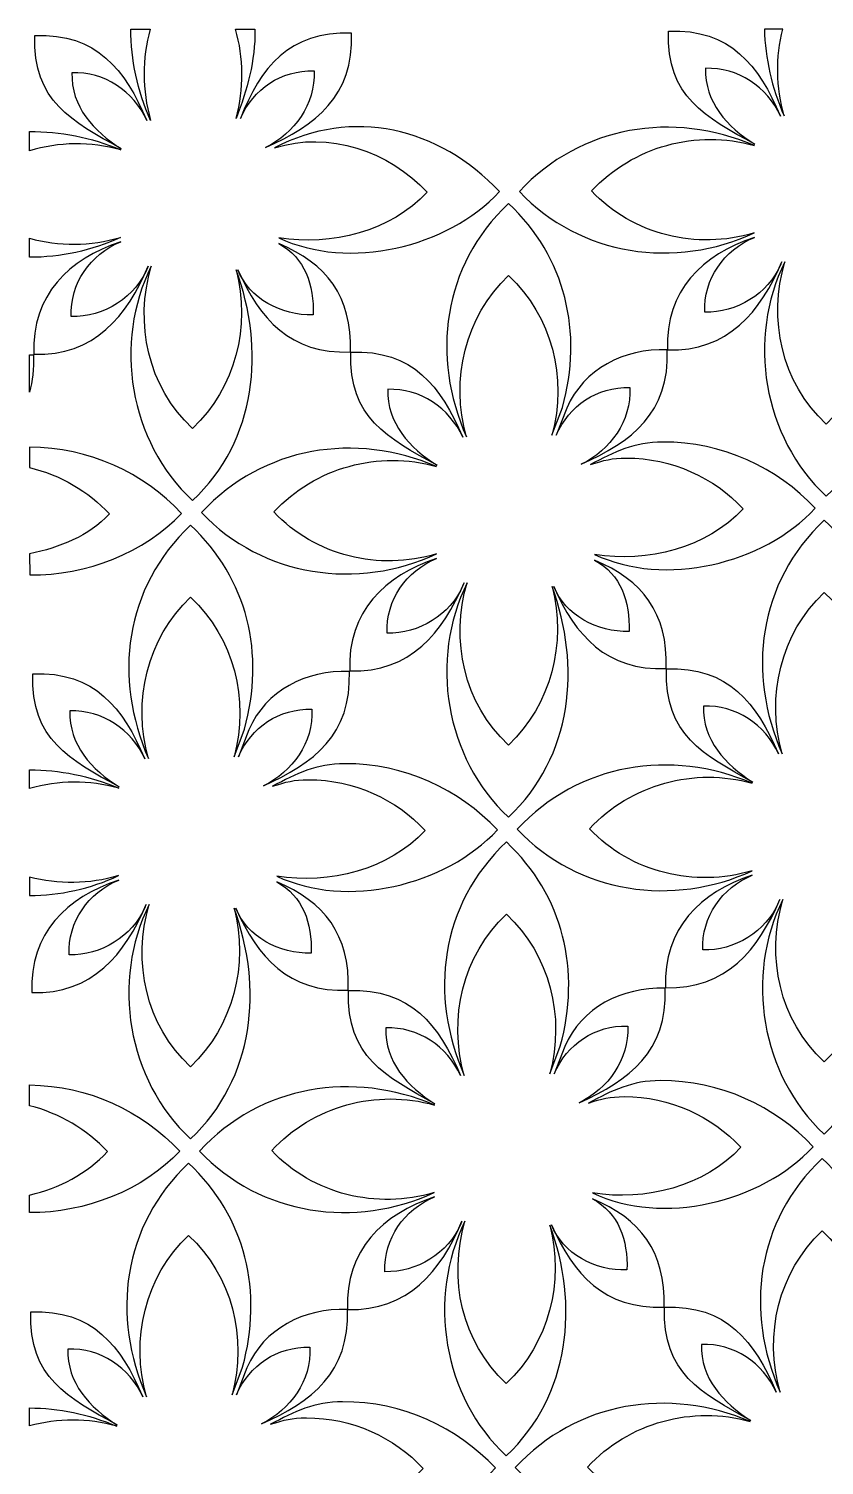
# Model space of a CAD drawing. Header units: centimetres. Extents: x -48 to 48, y -64 to 64.
# Drawn here: x -47.94 to -25.9, y 24.07 to 63.85 of the extents above; entities that cross this region are included whole.
import ezdxf

# ---------------------------------------------------------------- set-up
doc = ezdxf.new("R2010")
doc.units = ezdxf.units.CM
doc.header["$MEASUREMENT"] = 0
doc.layers.add('layer 1', color=7, linetype='Continuous')

msp = doc.modelspace()

# ---------------------------------------------------------------- linework, layer by layer
at = {"layer": 'layer 1', "color": 242}
for points, knots in [([(-45.37921, 60.53087), (-46.14177, 61.00949), (-46.77213, 61.70213), (-46.7429, 62.63511), (-46.7429, 62.63511), (-45.84861, 62.66904), (-45.03288, 62.1251), (-44.66998, 61.31185), (-44.66998, 61.31185), (-45.26858, 62.71638), (-46.0511, 63.73175), (-47.77123, 63.66648), (-47.77123, 63.66648), (-47.82857, 61.83675), (-46.74267, 61.28438), (-45.37921, 60.53087), (-45.37921, 60.53087), (-45.37916, 60.53085), (-45.37911, 60.53081), (-45.37905, 60.53078), (-45.37905, 60.53078), (-45.37905, 60.53078), (-45.37921, 60.53087), (-45.37921, 60.53087)], [0, 0, 0, 0, 0.14285714, 0.14285714, 0.14285714, 0.14285714, 0.28571429, 0.28571429, 0.28571429, 0.28571429, 0.42857143, 0.42857143, 0.42857143, 0.42857143, 0.57142857, 0.57142857, 0.57142857, 0.57142857, 0.71428571, 0.71428571, 0.71428571, 0.71428571, 1, 1, 1, 1]), ([(-44.57179, 63.83977), (-44.57179, 63.83977), (-45.11214, 63.83977), (-45.11214, 63.83977), (-45.11214, 63.83977), (-45.11301, 62.99605), (-44.92659, 62.13738), (-44.56498, 61.31546), (-44.56498, 61.31546), (-44.80333, 62.15105), (-44.80254, 63.02895), (-44.57179, 63.83977)], [0, 0, 0, 0, 0.25, 0.25, 0.25, 0.25, 0.5, 0.5, 0.5, 0.5, 1, 1, 1, 1]), ([(-41.67244, 63.83977), (-41.67244, 63.83977), (-42.21126, 63.83977), (-42.21126, 63.83977), (-42.21126, 63.83977), (-41.98188, 63.04826), (-41.97344, 62.19117), (-42.19547, 61.36662), (-42.19547, 61.36662), (-41.88494, 62.18753), (-41.66706, 62.94334), (-41.67244, 63.83977)], [0, 0, 0, 0, 0.25, 0.25, 0.25, 0.25, 0.5, 0.5, 0.5, 0.5, 1, 1, 1, 1]), ([(-42.07555, 61.36267), (-41.52355, 62.78712), (-40.72222, 63.78452), (-39.00203, 63.73019), (-39.00203, 63.73019), (-38.93603, 61.97814), (-39.98323, 61.19213), (-41.38425, 60.55964), (-41.38425, 60.55964), (-40.57294, 60.96254), (-40.00188, 61.75068), (-40.03703, 62.68383), (-40.03703, 62.68383), (-40.9507, 62.71269), (-41.71698, 62.18729), (-42.07555, 61.36267)], [0, 0, 0, 0, 0.2, 0.2, 0.2, 0.2, 0.4, 0.4, 0.4, 0.4, 0.6, 0.6, 0.6, 0.6, 1, 1, 1, 1]), ([(-27.82742, 60.65156), (-28.58998, 61.13018), (-29.22034, 61.82282), (-29.19111, 62.7558), (-29.19111, 62.7558), (-28.29682, 62.78973), (-27.48109, 62.24579), (-27.11819, 61.43254), (-27.11819, 61.43254), (-27.71679, 62.83707), (-28.49931, 63.85244), (-30.21944, 63.78717), (-30.21944, 63.78717), (-30.27678, 61.95744), (-29.19088, 61.40507), (-27.82742, 60.65156)], [0, 0, 0, 0, 0.2, 0.2, 0.2, 0.2, 0.4, 0.4, 0.4, 0.4, 0.6, 0.6, 0.6, 0.6, 1, 1, 1, 1]), ([(-27.05252, 63.83977), (-27.25025, 63.06297), (-27.23976, 62.23045), (-27.01319, 61.43615), (-27.01319, 61.43615), (-27.35757, 62.21891), (-27.54306, 63.035), (-27.5592, 63.83977), (-27.5592, 63.83977), (-27.5592, 63.83977), (-27.05252, 63.83977), (-27.05252, 63.83977)], [0, 0, 0, 0, 0.25, 0.25, 0.25, 0.25, 0.5, 0.5, 0.5, 0.5, 1, 1, 1, 1]), ([(-41.12839, 60.5503), (-38.99072, 61.68684), (-36.57095, 61.1209), (-34.90079, 59.34219), (-34.90079, 59.34219), (-36.33835, 57.7929), (-39.07664, 57.14195), (-41.01484, 58.06334), (-41.01484, 58.06334), (-39.55044, 57.82869), (-37.91247, 58.23799), (-36.90079, 59.3283), (-36.90079, 59.3283), (-37.95861, 60.45489), (-39.63849, 61.03957), (-41.12839, 60.5503)], [0, 0, 0, 0, 0.2, 0.2, 0.2, 0.2, 0.4, 0.4, 0.4, 0.4, 0.6, 0.6, 0.6, 0.6, 1, 1, 1, 1]), ([(-27.84436, 58.19591), (-30.0181, 57.18907), (-32.66191, 57.5481), (-34.349, 59.34484), (-34.349, 59.34484), (-32.63961, 61.1871), (-30.09257, 61.57551), (-27.83932, 60.61858), (-27.83932, 60.61858), (-29.43876, 61.07215), (-31.20169, 60.59522), (-32.349, 59.35873), (-32.349, 59.35873), (-31.20694, 58.14244), (-29.4382, 57.72093), (-27.84436, 58.19591)], [0, 0, 0, 0, 0.2, 0.2, 0.2, 0.2, 0.4, 0.4, 0.4, 0.4, 0.6, 0.6, 0.6, 0.6, 1, 1, 1, 1]), ([(-47.9189, 60.47177), (-47.10564, 60.71785), (-46.22609, 60.73467), (-45.39111, 60.49789), (-45.39111, 60.49789), (-46.21291, 60.84689), (-47.07382, 61.01694), (-47.91891, 61.00277), (-47.91891, 61.00277), (-47.91891, 61.00277), (-47.9189, 60.47177), (-47.9189, 60.47177)], [0, 0, 0, 0, 0.25, 0.25, 0.25, 0.25, 0.5, 0.5, 0.5, 0.5, 1, 1, 1, 1]), ([(-33.44483, 52.59794), (-33.01829, 54.18194), (-33.44224, 55.886), (-34.64932, 57.01449), (-34.64932, 57.01449), (-35.85757, 55.87141), (-36.26679, 54.13292), (-35.81434, 52.54678), (-35.81434, 52.54678), (-36.79518, 54.77611), (-36.487, 57.27569), (-34.64906, 59.01449), (-34.64906, 59.01449), (-33.0627, 57.53142), (-32.57966, 55.43403), (-33.15591, 53.36172), (-33.15591, 53.36172), (-33.15591, 53.36172), (-33.44483, 52.59794), (-33.44483, 52.59794)], [0, 0, 0, 0, 0.16666667, 0.16666667, 0.16666667, 0.16666667, 0.33333333, 0.33333333, 0.33333333, 0.33333333, 0.5, 0.5, 0.5, 0.5, 0.66666667, 0.66666667, 0.66666667, 0.66666667, 1, 1, 1, 1]), ([(-47.9189, 57.52217), (-47.06175, 57.51871), (-46.19703, 57.70427), (-45.39615, 58.07522), (-45.39615, 58.07522), (-46.22739, 57.82751), (-47.10622, 57.82362), (-47.9189, 58.04916), (-47.9189, 58.04916), (-47.9189, 58.04916), (-47.9189, 57.52217), (-47.9189, 57.52217)], [0, 0, 0, 0, 0.25, 0.25, 0.25, 0.25, 0.5, 0.5, 0.5, 0.5, 1, 1, 1, 1]), ([(-44.63098, 57.27854), (-45.20767, 55.899), (-46.12726, 54.78335), (-47.79955, 54.83615), (-47.79955, 54.83615), (-47.86167, 56.4844), (-46.82515, 57.48021), (-45.39101, 57.95312), (-45.39101, 57.95312), (-46.23323, 57.60212), (-46.79922, 56.80257), (-46.76455, 55.88251), (-46.76455, 55.88251), (-45.86533, 55.85413), (-44.95002, 56.42756), (-44.63098, 57.27854), (-44.63098, 57.27854), (-44.63098, 57.27854), (-44.63098, 57.27854), (-44.63098, 57.27854), (-44.63098, 57.27854), (-44.63098, 57.27854), (-44.63098, 57.27854), (-44.63098, 57.27854)], [0, 0, 0, 0, 0.14285714, 0.14285714, 0.14285714, 0.14285714, 0.28571429, 0.28571429, 0.28571429, 0.28571429, 0.42857143, 0.42857143, 0.42857143, 0.42857143, 0.57142857, 0.57142857, 0.57142857, 0.57142857, 0.71428571, 0.71428571, 0.71428571, 0.71428571, 1, 1, 1, 1]), ([(-41.01355, 57.90109), (-39.69484, 57.3545), (-38.98197, 56.44341), (-39.03035, 54.89986), (-39.03035, 54.89986), (-40.68443, 54.8371), (-41.5534, 55.81648), (-42.14554, 57.17695), (-42.14554, 57.17695), (-41.83607, 56.38409), (-40.93967, 55.89779), (-40.05868, 55.93123), (-40.05868, 55.93123), (-40.03286, 56.75508), (-40.28656, 57.51212), (-41.01355, 57.90109)], [0, 0, 0, 0, 0.2, 0.2, 0.2, 0.2, 0.4, 0.4, 0.4, 0.4, 0.6, 0.6, 0.6, 0.6, 1, 1, 1, 1]), ([(-27.07919, 57.39923), (-27.65588, 56.01969), (-28.57547, 54.90404), (-30.24776, 54.95684), (-30.24776, 54.95684), (-30.30988, 56.60509), (-29.27336, 57.6009), (-27.83922, 58.07381), (-27.83922, 58.07381), (-28.68144, 57.72281), (-29.24743, 56.92326), (-29.21276, 56.0032), (-29.21276, 56.0032), (-28.33774, 55.97558), (-27.45671, 56.51382), (-27.11032, 57.32488), (-27.11032, 57.32488), (-27.09895, 57.35148), (-27.08938, 57.37205), (-27.07919, 57.39923)], [0, 0, 0, 0, 0.16666667, 0.16666667, 0.16666667, 0.16666667, 0.33333333, 0.33333333, 0.33333333, 0.33333333, 0.5, 0.5, 0.5, 0.5, 0.66666667, 0.66666667, 0.66666667, 0.66666667, 1, 1, 1, 1]), ([(-24.64143, 57.29191), (-23.83453, 55.09771), (-24.06343, 52.59417), (-25.85009, 50.90386), (-25.85009, 50.90386), (-27.61224, 52.55129), (-28.04341, 55.27306), (-26.99634, 57.39867), (-26.99634, 57.39867), (-27.45505, 55.7957), (-27.09622, 54.06909), (-25.84983, 52.90386), (-25.84983, 52.90386), (-24.66336, 54.02634), (-24.23677, 55.73412), (-24.64143, 57.29191)], [0, 0, 0, 0, 0.2, 0.2, 0.2, 0.2, 0.4, 0.4, 0.4, 0.4, 0.6, 0.6, 0.6, 0.6, 1, 1, 1, 1]), ([(-42.19322, 57.17122), (-41.38632, 54.97702), (-41.61522, 52.47348), (-43.40188, 50.78317), (-43.40188, 50.78317), (-45.16403, 52.4306), (-45.5952, 55.15237), (-44.54813, 57.27798), (-44.54813, 57.27798), (-45.00684, 55.67501), (-44.64801, 53.9484), (-43.40162, 52.78317), (-43.40162, 52.78317), (-42.21515, 53.90565), (-41.78856, 55.61343), (-42.19322, 57.17122)], [0, 0, 0, 0, 0.2, 0.2, 0.2, 0.2, 0.4, 0.4, 0.4, 0.4, 0.6, 0.6, 0.6, 0.6, 1, 1, 1, 1]), ([(-36.62857, 51.76219), (-37.39113, 52.24081), (-38.02149, 52.93345), (-37.99226, 53.86643), (-37.99226, 53.86643), (-37.09797, 53.90036), (-36.28224, 53.35642), (-35.91934, 52.54317), (-35.91934, 52.54317), (-36.51794, 53.9477), (-37.30046, 54.96307), (-39.02059, 54.8978), (-39.02059, 54.8978), (-39.07793, 53.06807), (-37.99203, 52.5157), (-36.62857, 51.76219)], [0, 0, 0, 0, 0.2, 0.2, 0.2, 0.2, 0.4, 0.4, 0.4, 0.4, 0.6, 0.6, 0.6, 0.6, 1, 1, 1, 1]), ([(-33.32491, 52.59399), (-33.32491, 52.59399), (-33.03237, 53.34889), (-33.03237, 53.34889), (-33.03237, 53.34889), (-32.56374, 54.43111), (-31.45732, 54.9996), (-30.25139, 54.96151), (-30.25139, 54.96151), (-30.18539, 53.20946), (-31.23259, 52.42345), (-32.63361, 51.79096), (-32.63361, 51.79096), (-31.8223, 52.19386), (-31.25124, 52.982), (-31.28639, 53.91515), (-31.28639, 53.91515), (-32.20006, 53.94401), (-32.96634, 53.41861), (-33.32491, 52.59399)], [0, 0, 0, 0, 0.16666667, 0.16666667, 0.16666667, 0.16666667, 0.33333333, 0.33333333, 0.33333333, 0.33333333, 0.5, 0.5, 0.5, 0.5, 0.66666667, 0.66666667, 0.66666667, 0.66666667, 1, 1, 1, 1]), ([(-47.91889, 53.78828), (-47.83257, 54.09034), (-47.7926, 54.43096), (-47.80721, 54.81894), (-47.80721, 54.81894), (-47.84453, 54.82011), (-47.88177, 54.82072), (-47.9189, 54.82073), (-47.9189, 54.82073), (-47.9189, 54.82073), (-47.91889, 53.78828), (-47.91889, 53.78828)], [0, 0, 0, 0, 0.25, 0.25, 0.25, 0.25, 0.5, 0.5, 0.5, 0.5, 1, 1, 1, 1]), ([(-36.64551, 49.30654), (-38.81925, 48.2997), (-41.46306, 48.65873), (-43.15015, 50.45547), (-43.15015, 50.45547), (-41.44076, 52.29773), (-38.89372, 52.68614), (-36.64047, 51.72921), (-36.64047, 51.72921), (-38.23991, 52.18278), (-40.00284, 51.70585), (-41.15015, 50.46936), (-41.15015, 50.46936), (-40.00809, 49.25307), (-38.23935, 48.83156), (-36.64551, 49.30654)], [0, 0, 0, 0, 0.2, 0.2, 0.2, 0.2, 0.4, 0.4, 0.4, 0.4, 0.6, 0.6, 0.6, 0.6, 1, 1, 1, 1]), ([(-47.90824, 48.72906), (-47.90824, 48.72906), (-47.91889, 49.30772), (-47.91889, 49.30772), (-47.91889, 49.30772), (-47.07561, 49.49151), (-46.28736, 49.79047), (-45.70597, 50.41705), (-45.70597, 50.41705), (-46.29257, 51.04179), (-47.05735, 51.49679), (-47.91889, 51.70052), (-47.91889, 51.70052), (-47.91889, 51.70052), (-47.91889, 52.26481), (-47.91889, 52.26481), (-47.91889, 52.26481), (-46.25832, 52.25903), (-44.76156, 51.55513), (-43.70597, 50.43094), (-43.70597, 50.43094), (-44.7105, 49.34833), (-46.35021, 48.70439), (-47.90824, 48.72906)], [0, 0, 0, 0, 0.14285714, 0.14285714, 0.14285714, 0.14285714, 0.28571429, 0.28571429, 0.28571429, 0.28571429, 0.42857143, 0.42857143, 0.42857143, 0.42857143, 0.57142857, 0.57142857, 0.57142857, 0.57142857, 0.71428571, 0.71428571, 0.71428571, 0.71428571, 1, 1, 1, 1]), ([(-32.37775, 51.78162), (-31.71919, 52.13176), (-31.15972, 52.40741), (-30.38369, 52.40741), (-30.38369, 52.40741), (-28.7149, 52.40741), (-27.21011, 51.70236), (-26.15015, 50.57351), (-26.15015, 50.57351), (-27.58771, 49.02422), (-30.326, 48.37327), (-32.2642, 49.29466), (-32.2642, 49.29466), (-30.7998, 49.06001), (-29.16183, 49.46931), (-28.15015, 50.55962), (-28.15015, 50.55962), (-28.96071, 51.42287), (-30.11143, 51.96202), (-31.38756, 51.96202), (-31.38756, 51.96202), (-31.78143, 51.96202), (-32.00883, 51.90277), (-32.37775, 51.78162)], [0, 0, 0, 0, 0.14285714, 0.14285714, 0.14285714, 0.14285714, 0.28571429, 0.28571429, 0.28571429, 0.28571429, 0.42857143, 0.42857143, 0.42857143, 0.42857143, 0.57142857, 0.57142857, 0.57142857, 0.57142857, 0.71428571, 0.71428571, 0.71428571, 0.71428571, 1, 1, 1, 1]), ([(-24.69977, 43.8254), (-24.27323, 45.4094), (-24.69718, 47.11346), (-25.90426, 48.24195), (-25.90426, 48.24195), (-27.11251, 47.09887), (-27.52173, 45.36038), (-27.06928, 43.77424), (-27.06928, 43.77424), (-28.05012, 46.00357), (-27.74194, 48.50315), (-25.904, 50.24195), (-25.904, 50.24195), (-24.31764, 48.75888), (-23.8346, 46.66149), (-24.41085, 44.58918), (-24.41085, 44.58918), (-24.41085, 44.58918), (-24.69977, 43.8254), (-24.69977, 43.8254)], [0, 0, 0, 0, 0.16666667, 0.16666667, 0.16666667, 0.16666667, 0.33333333, 0.33333333, 0.33333333, 0.33333333, 0.5, 0.5, 0.5, 0.5, 0.66666667, 0.66666667, 0.66666667, 0.66666667, 1, 1, 1, 1]), ([(-42.25233, 43.68993), (-41.82579, 45.27393), (-42.24974, 46.97799), (-43.45682, 48.10648), (-43.45682, 48.10648), (-44.66507, 46.9634), (-45.07429, 45.22491), (-44.62184, 43.63877), (-44.62184, 43.63877), (-45.60268, 45.8681), (-45.2945, 48.36768), (-43.45656, 50.10648), (-43.45656, 50.10648), (-41.8702, 48.62341), (-41.38716, 46.52602), (-41.96341, 44.45371), (-41.96341, 44.45371), (-41.96341, 44.45371), (-42.25233, 43.68993), (-42.25233, 43.68993)], [0, 0, 0, 0, 0.16666667, 0.16666667, 0.16666667, 0.16666667, 0.33333333, 0.33333333, 0.33333333, 0.33333333, 0.5, 0.5, 0.5, 0.5, 0.66666667, 0.66666667, 0.66666667, 0.66666667, 1, 1, 1, 1]), ([(-35.88034, 48.50986), (-36.45703, 47.13032), (-37.37662, 46.01467), (-39.04891, 46.06747), (-39.04891, 46.06747), (-39.11103, 47.71572), (-38.07451, 48.71153), (-36.64037, 49.18444), (-36.64037, 49.18444), (-37.48259, 48.83344), (-38.04858, 48.03389), (-38.01391, 47.11383), (-38.01391, 47.11383), (-37.13889, 47.08621), (-36.25786, 47.62445), (-35.91147, 48.43551), (-35.91147, 48.43551), (-35.9001, 48.46211), (-35.89053, 48.48268), (-35.88034, 48.50986)], [0, 0, 0, 0, 0.16666667, 0.16666667, 0.16666667, 0.16666667, 0.33333333, 0.33333333, 0.33333333, 0.33333333, 0.5, 0.5, 0.5, 0.5, 0.66666667, 0.66666667, 0.66666667, 0.66666667, 1, 1, 1, 1]), ([(-32.26291, 49.13241), (-30.9442, 48.58582), (-30.23133, 47.67473), (-30.27971, 46.13118), (-30.27971, 46.13118), (-31.93379, 46.06842), (-32.80276, 47.0478), (-33.3949, 48.40827), (-33.3949, 48.40827), (-33.08543, 47.61541), (-32.18903, 47.12911), (-31.30804, 47.16255), (-31.30804, 47.16255), (-31.28222, 47.9864), (-31.53592, 48.74344), (-32.26291, 49.13241)], [0, 0, 0, 0, 0.2, 0.2, 0.2, 0.2, 0.4, 0.4, 0.4, 0.4, 0.6, 0.6, 0.6, 0.6, 1, 1, 1, 1]), ([(-33.44258, 48.40254), (-32.63568, 46.20834), (-32.86458, 43.7048), (-34.65124, 42.01449), (-34.65124, 42.01449), (-36.41339, 43.66192), (-36.84456, 46.38369), (-35.79749, 48.5093), (-35.79749, 48.5093), (-36.2562, 46.90633), (-35.89737, 45.17972), (-34.65098, 44.01449), (-34.65098, 44.01449), (-33.46451, 45.13697), (-33.03792, 46.84475), (-33.44258, 48.40254)], [0, 0, 0, 0, 0.2, 0.2, 0.2, 0.2, 0.4, 0.4, 0.4, 0.4, 0.6, 0.6, 0.6, 0.6, 1, 1, 1, 1]), ([(-27.88351, 42.98965), (-28.64607, 43.46827), (-29.27643, 44.16091), (-29.2472, 45.09389), (-29.2472, 45.09389), (-28.35291, 45.12782), (-27.53718, 44.58388), (-27.17428, 43.77063), (-27.17428, 43.77063), (-27.77288, 45.17516), (-28.5554, 46.19053), (-30.27553, 46.12526), (-30.27553, 46.12526), (-30.33287, 44.29553), (-29.24697, 43.74316), (-27.88351, 42.98965)], [0, 0, 0, 0, 0.2, 0.2, 0.2, 0.2, 0.4, 0.4, 0.4, 0.4, 0.6, 0.6, 0.6, 0.6, 1, 1, 1, 1]), ([(-45.43607, 42.85418), (-46.19863, 43.3328), (-46.82899, 44.02544), (-46.79976, 44.95842), (-46.79976, 44.95842), (-45.90547, 44.99235), (-45.08974, 44.44841), (-44.72684, 43.63516), (-44.72684, 43.63516), (-45.32544, 45.03969), (-46.10796, 46.05506), (-47.82809, 45.98979), (-47.82809, 45.98979), (-47.88543, 44.16006), (-46.79953, 43.60769), (-45.43607, 42.85418)], [0, 0, 0, 0, 0.2, 0.2, 0.2, 0.2, 0.4, 0.4, 0.4, 0.4, 0.6, 0.6, 0.6, 0.6, 1, 1, 1, 1]), ([(-42.13241, 43.68598), (-42.13241, 43.68598), (-41.83987, 44.44088), (-41.83987, 44.44088), (-41.83987, 44.44088), (-41.37124, 45.5231), (-40.26482, 46.09159), (-39.05889, 46.0535), (-39.05889, 46.0535), (-38.99289, 44.30145), (-40.04009, 43.51544), (-41.44111, 42.88295), (-41.44111, 42.88295), (-40.6298, 43.28585), (-40.05874, 44.07399), (-40.09389, 45.00714), (-40.09389, 45.00714), (-41.00756, 45.036), (-41.77384, 44.5106), (-42.13241, 43.68598)], [0, 0, 0, 0, 0.16666667, 0.16666667, 0.16666667, 0.16666667, 0.33333333, 0.33333333, 0.33333333, 0.33333333, 0.5, 0.5, 0.5, 0.5, 0.66666667, 0.66666667, 0.66666667, 0.66666667, 1, 1, 1, 1]), ([(-27.90045, 40.534), (-30.07419, 39.52716), (-32.718, 39.88619), (-34.40509, 41.68293), (-34.40509, 41.68293), (-32.6957, 43.52519), (-30.14866, 43.9136), (-27.89541, 42.95667), (-27.89541, 42.95667), (-29.49485, 43.41024), (-31.25778, 42.93331), (-32.40509, 41.69682), (-32.40509, 41.69682), (-31.26303, 40.48053), (-29.49429, 40.05902), (-27.90045, 40.534)], [0, 0, 0, 0, 0.2, 0.2, 0.2, 0.2, 0.4, 0.4, 0.4, 0.4, 0.6, 0.6, 0.6, 0.6, 1, 1, 1, 1]), ([(-41.18525, 42.87361), (-40.52669, 43.22375), (-39.96722, 43.4994), (-39.19119, 43.4994), (-39.19119, 43.4994), (-37.5224, 43.4994), (-36.01761, 42.79435), (-34.95765, 41.6655), (-34.95765, 41.6655), (-36.39521, 40.11621), (-39.1335, 39.46526), (-41.0717, 40.38665), (-41.0717, 40.38665), (-39.6073, 40.152), (-37.96933, 40.5613), (-36.95765, 41.65161), (-36.95765, 41.65161), (-37.76821, 42.51486), (-38.91893, 43.05401), (-40.19506, 43.05401), (-40.19506, 43.05401), (-40.58893, 43.05401), (-40.81633, 42.99476), (-41.18525, 42.87361)], [0, 0, 0, 0, 0.14285714, 0.14285714, 0.14285714, 0.14285714, 0.28571429, 0.28571429, 0.28571429, 0.28571429, 0.42857143, 0.42857143, 0.42857143, 0.42857143, 0.57142857, 0.57142857, 0.57142857, 0.57142857, 0.71428571, 0.71428571, 0.71428571, 0.71428571, 1, 1, 1, 1]), ([(-47.9189, 42.8119), (-47.12161, 43.04181), (-46.26352, 43.05247), (-45.44797, 42.8212), (-45.44797, 42.8212), (-46.25135, 43.16238), (-47.0921, 43.33255), (-47.9189, 43.32678), (-47.9189, 43.32678), (-47.9189, 43.32678), (-47.9189, 42.8119), (-47.9189, 42.8119)], [0, 0, 0, 0, 0.25, 0.25, 0.25, 0.25, 0.5, 0.5, 0.5, 0.5, 1, 1, 1, 1]), ([(-33.50495, 34.91415), (-33.07841, 36.49815), (-33.50236, 38.20221), (-34.70944, 39.3307), (-34.70944, 39.3307), (-35.91769, 38.18762), (-36.32691, 36.44913), (-35.87446, 34.86299), (-35.87446, 34.86299), (-36.8553, 37.09232), (-36.54712, 39.5919), (-34.70918, 41.3307), (-34.70918, 41.3307), (-33.12282, 39.84763), (-32.63978, 37.75024), (-33.21603, 35.67793), (-33.21603, 35.67793), (-33.21603, 35.67793), (-33.50495, 34.91415), (-33.50495, 34.91415)], [0, 0, 0, 0, 0.16666667, 0.16666667, 0.16666667, 0.16666667, 0.33333333, 0.33333333, 0.33333333, 0.33333333, 0.5, 0.5, 0.5, 0.5, 0.66666667, 0.66666667, 0.66666667, 0.66666667, 1, 1, 1, 1]), ([(-47.91891, 39.84555), (-47.91891, 39.84555), (-47.9189, 40.35711), (-47.9189, 40.35711), (-47.9189, 40.35711), (-47.12218, 40.14726), (-46.2649, 40.15659), (-45.45301, 40.39853), (-45.45301, 40.39853), (-46.23619, 40.03578), (-47.0804, 39.85033), (-47.91891, 39.84555)], [0, 0, 0, 0, 0.25, 0.25, 0.25, 0.25, 0.5, 0.5, 0.5, 0.5, 1, 1, 1, 1]), ([(-44.68784, 39.60185), (-45.26453, 38.22231), (-46.18412, 37.10666), (-47.85641, 37.15946), (-47.85641, 37.15946), (-47.91853, 38.80771), (-46.88201, 39.80352), (-45.44787, 40.27643), (-45.44787, 40.27643), (-46.29009, 39.92543), (-46.85608, 39.12588), (-46.82141, 38.20582), (-46.82141, 38.20582), (-45.94639, 38.1782), (-45.06536, 38.71644), (-44.71897, 39.5275), (-44.71897, 39.5275), (-44.7076, 39.5541), (-44.69803, 39.57467), (-44.68784, 39.60185)], [0, 0, 0, 0, 0.16666667, 0.16666667, 0.16666667, 0.16666667, 0.33333333, 0.33333333, 0.33333333, 0.33333333, 0.5, 0.5, 0.5, 0.5, 0.66666667, 0.66666667, 0.66666667, 0.66666667, 1, 1, 1, 1]), ([(-41.07041, 40.2244), (-39.7517, 39.67781), (-39.03883, 38.76672), (-39.08721, 37.22317), (-39.08721, 37.22317), (-40.74129, 37.16041), (-41.61026, 38.13979), (-42.2024, 39.50026), (-42.2024, 39.50026), (-41.89293, 38.7074), (-40.99653, 38.2211), (-40.11554, 38.25454), (-40.11554, 38.25454), (-40.08972, 39.07839), (-40.34342, 39.83543), (-41.07041, 40.2244)], [0, 0, 0, 0, 0.2, 0.2, 0.2, 0.2, 0.4, 0.4, 0.4, 0.4, 0.6, 0.6, 0.6, 0.6, 1, 1, 1, 1]), ([(-27.13528, 39.73732), (-27.71197, 38.35778), (-28.63156, 37.24213), (-30.30385, 37.29493), (-30.30385, 37.29493), (-30.36597, 38.94318), (-29.32945, 39.93899), (-27.89531, 40.4119), (-27.89531, 40.4119), (-28.73753, 40.0609), (-29.30352, 39.26135), (-29.26885, 38.34129), (-29.26885, 38.34129), (-28.39383, 38.31367), (-27.5128, 38.85191), (-27.16641, 39.66297), (-27.16641, 39.66297), (-27.15504, 39.68957), (-27.14547, 39.71014), (-27.13528, 39.73732)], [0, 0, 0, 0, 0.16666667, 0.16666667, 0.16666667, 0.16666667, 0.33333333, 0.33333333, 0.33333333, 0.33333333, 0.5, 0.5, 0.5, 0.5, 0.66666667, 0.66666667, 0.66666667, 0.66666667, 1, 1, 1, 1]), ([(-42.25008, 39.49453), (-41.44318, 37.30033), (-41.67208, 34.79679), (-43.45874, 33.10648), (-43.45874, 33.10648), (-45.22089, 34.75391), (-45.65206, 37.47568), (-44.60499, 39.60129), (-44.60499, 39.60129), (-45.0637, 37.99832), (-44.70487, 36.27171), (-43.45848, 35.10648), (-43.45848, 35.10648), (-42.27201, 36.22896), (-41.84542, 37.93674), (-42.25008, 39.49453)], [0, 0, 0, 0, 0.2, 0.2, 0.2, 0.2, 0.4, 0.4, 0.4, 0.4, 0.6, 0.6, 0.6, 0.6, 1, 1, 1, 1]), ([(-24.69752, 39.63), (-23.89062, 37.4358), (-24.11952, 34.93226), (-25.90618, 33.24195), (-25.90618, 33.24195), (-27.66833, 34.88938), (-28.0995, 37.61115), (-27.05243, 39.73676), (-27.05243, 39.73676), (-27.51114, 38.13379), (-27.15231, 36.40718), (-25.90592, 35.24195), (-25.90592, 35.24195), (-24.71945, 36.36443), (-24.29286, 38.07221), (-24.69752, 39.63)], [0, 0, 0, 0, 0.2, 0.2, 0.2, 0.2, 0.4, 0.4, 0.4, 0.4, 0.6, 0.6, 0.6, 0.6, 1, 1, 1, 1]), ([(-36.68869, 34.0784), (-37.45125, 34.55702), (-38.08161, 35.24966), (-38.05238, 36.18264), (-38.05238, 36.18264), (-37.15809, 36.21657), (-36.34236, 35.67263), (-35.97946, 34.85938), (-35.97946, 34.85938), (-36.57806, 36.26391), (-37.36058, 37.27928), (-39.08071, 37.21401), (-39.08071, 37.21401), (-39.13805, 35.38428), (-38.05215, 34.83191), (-36.68869, 34.0784)], [0, 0, 0, 0, 0.2, 0.2, 0.2, 0.2, 0.4, 0.4, 0.4, 0.4, 0.6, 0.6, 0.6, 0.6, 1, 1, 1, 1]), ([(-33.38503, 34.9102), (-33.38503, 34.9102), (-33.09249, 35.6651), (-33.09249, 35.6651), (-33.09249, 35.6651), (-32.62386, 36.74732), (-31.51744, 37.31581), (-30.31151, 37.27772), (-30.31151, 37.27772), (-30.24551, 35.52567), (-31.29271, 34.73966), (-32.69373, 34.10717), (-32.69373, 34.10717), (-31.88242, 34.51007), (-31.31136, 35.29821), (-31.34651, 36.23136), (-31.34651, 36.23136), (-32.26018, 36.26022), (-33.02646, 35.73482), (-33.38503, 34.9102)], [0, 0, 0, 0, 0.16666667, 0.16666667, 0.16666667, 0.16666667, 0.33333333, 0.33333333, 0.33333333, 0.33333333, 0.5, 0.5, 0.5, 0.5, 0.66666667, 0.66666667, 0.66666667, 0.66666667, 1, 1, 1, 1]), ([(-36.70563, 31.62275), (-38.87937, 30.61591), (-41.52318, 30.97494), (-43.21027, 32.77168), (-43.21027, 32.77168), (-41.50088, 34.61394), (-38.95384, 35.00235), (-36.70059, 34.04542), (-36.70059, 34.04542), (-38.30003, 34.49899), (-40.06296, 34.02206), (-41.21027, 32.78557), (-41.21027, 32.78557), (-40.06821, 31.56928), (-38.29947, 31.14777), (-36.70563, 31.62275)], [0, 0, 0, 0, 0.2, 0.2, 0.2, 0.2, 0.4, 0.4, 0.4, 0.4, 0.6, 0.6, 0.6, 0.6, 1, 1, 1, 1]), ([(-32.43787, 34.09783), (-31.77931, 34.44797), (-31.21984, 34.72362), (-30.44381, 34.72362), (-30.44381, 34.72362), (-28.77502, 34.72362), (-27.27023, 34.01857), (-26.21027, 32.88972), (-26.21027, 32.88972), (-27.64783, 31.34043), (-30.38612, 30.68948), (-32.32432, 31.61087), (-32.32432, 31.61087), (-30.85992, 31.37622), (-29.22195, 31.78552), (-28.21027, 32.87583), (-28.21027, 32.87583), (-29.02083, 33.73908), (-30.17155, 34.27823), (-31.44768, 34.27823), (-31.44768, 34.27823), (-31.84155, 34.27823), (-32.06895, 34.21898), (-32.43787, 34.09783)], [0, 0, 0, 0, 0.14285714, 0.14285714, 0.14285714, 0.14285714, 0.28571429, 0.28571429, 0.28571429, 0.28571429, 0.42857143, 0.42857143, 0.42857143, 0.42857143, 0.57142857, 0.57142857, 0.57142857, 0.57142857, 0.71428571, 0.71428571, 0.71428571, 0.71428571, 1, 1, 1, 1]), ([(-47.9189, 31.0663), (-46.37313, 31.05342), (-44.75328, 31.69553), (-43.75753, 32.76868), (-43.75753, 32.76868), (-44.80218, 33.88123), (-46.27892, 34.58213), (-47.91889, 34.60214), (-47.91889, 34.60214), (-47.91889, 34.60214), (-47.91889, 34.02575), (-47.91889, 34.02575), (-47.91889, 34.02575), (-47.07839, 33.81627), (-46.3324, 33.36703), (-45.75753, 32.75479), (-45.75753, 32.75479), (-46.32706, 32.141), (-47.09509, 31.74303), (-47.91889, 31.55427), (-47.91889, 31.55427), (-47.91889, 31.55427), (-47.9189, 31.0663), (-47.9189, 31.0663)], [0, 0, 0, 0, 0.14285714, 0.14285714, 0.14285714, 0.14285714, 0.28571429, 0.28571429, 0.28571429, 0.28571429, 0.42857143, 0.42857143, 0.42857143, 0.42857143, 0.57142857, 0.57142857, 0.57142857, 0.57142857, 0.71428571, 0.71428571, 0.71428571, 0.71428571, 1, 1, 1, 1]), ([(-42.30715, 26.02057), (-41.88061, 27.60457), (-42.30456, 29.30863), (-43.51164, 30.43712), (-43.51164, 30.43712), (-44.71989, 29.29404), (-45.12911, 27.55555), (-44.67666, 25.96941), (-44.67666, 25.96941), (-45.6575, 28.19874), (-45.34932, 30.69832), (-43.51138, 32.43712), (-43.51138, 32.43712), (-41.92502, 30.95405), (-41.44198, 28.85666), (-42.01823, 26.78435), (-42.01823, 26.78435), (-42.01823, 26.78435), (-42.30715, 26.02057), (-42.30715, 26.02057)], [0, 0, 0, 0, 0.16666667, 0.16666667, 0.16666667, 0.16666667, 0.33333333, 0.33333333, 0.33333333, 0.33333333, 0.5, 0.5, 0.5, 0.5, 0.66666667, 0.66666667, 0.66666667, 0.66666667, 1, 1, 1, 1]), ([(-24.75663, 26.14871), (-24.33009, 27.73271), (-24.75404, 29.43677), (-25.96112, 30.56526), (-25.96112, 30.56526), (-27.16937, 29.42218), (-27.57859, 27.68369), (-27.12614, 26.09755), (-27.12614, 26.09755), (-28.10698, 28.32688), (-27.7988, 30.82646), (-25.96086, 32.56526), (-25.96086, 32.56526), (-24.3745, 31.08219), (-23.89146, 28.9848), (-24.46771, 26.91249), (-24.46771, 26.91249), (-24.46771, 26.91249), (-24.75663, 26.14871), (-24.75663, 26.14871)], [0, 0, 0, 0, 0.16666667, 0.16666667, 0.16666667, 0.16666667, 0.33333333, 0.33333333, 0.33333333, 0.33333333, 0.5, 0.5, 0.5, 0.5, 0.66666667, 0.66666667, 0.66666667, 0.66666667, 1, 1, 1, 1]), ([(-35.94046, 30.82607), (-36.51715, 29.44653), (-37.43674, 28.33088), (-39.10903, 28.38368), (-39.10903, 28.38368), (-39.17115, 30.03193), (-38.13463, 31.02774), (-36.70049, 31.50065), (-36.70049, 31.50065), (-37.54271, 31.14965), (-38.1087, 30.3501), (-38.07403, 29.43004), (-38.07403, 29.43004), (-37.19901, 29.40242), (-36.31798, 29.94066), (-35.97159, 30.75172), (-35.97159, 30.75172), (-35.96022, 30.77832), (-35.95065, 30.79889), (-35.94046, 30.82607)], [0, 0, 0, 0, 0.16666667, 0.16666667, 0.16666667, 0.16666667, 0.33333333, 0.33333333, 0.33333333, 0.33333333, 0.5, 0.5, 0.5, 0.5, 0.66666667, 0.66666667, 0.66666667, 0.66666667, 1, 1, 1, 1]), ([(-32.32303, 31.44862), (-31.00432, 30.90203), (-30.29145, 29.99094), (-30.33983, 28.44739), (-30.33983, 28.44739), (-31.99391, 28.38463), (-32.86288, 29.36401), (-33.45502, 30.72448), (-33.45502, 30.72448), (-33.14555, 29.93162), (-32.24915, 29.44532), (-31.36816, 29.47876), (-31.36816, 29.47876), (-31.34234, 30.30261), (-31.59604, 31.05965), (-32.32303, 31.44862)], [0, 0, 0, 0, 0.2, 0.2, 0.2, 0.2, 0.4, 0.4, 0.4, 0.4, 0.6, 0.6, 0.6, 0.6, 1, 1, 1, 1]), ([(-33.5027, 30.71875), (-32.6958, 28.52455), (-32.9247, 26.02101), (-34.71136, 24.3307), (-34.71136, 24.3307), (-36.47351, 25.97813), (-36.90468, 28.6999), (-35.85761, 30.82551), (-35.85761, 30.82551), (-36.31632, 29.22254), (-35.95749, 27.49593), (-34.7111, 26.3307), (-34.7111, 26.3307), (-33.52463, 27.45318), (-33.09804, 29.16096), (-33.5027, 30.71875)], [0, 0, 0, 0, 0.2, 0.2, 0.2, 0.2, 0.4, 0.4, 0.4, 0.4, 0.6, 0.6, 0.6, 0.6, 1, 1, 1, 1]), ([(-45.49089, 25.18482), (-46.25345, 25.66344), (-46.88381, 26.35608), (-46.85458, 27.28906), (-46.85458, 27.28906), (-45.96029, 27.32299), (-45.14456, 26.77905), (-44.78166, 25.9658), (-44.78166, 25.9658), (-45.38026, 27.37033), (-46.16278, 28.3857), (-47.88291, 28.32043), (-47.88291, 28.32043), (-47.94025, 26.4907), (-46.85435, 25.93833), (-45.49089, 25.18482), (-45.49089, 25.18482), (-45.49084, 25.1848), (-45.49078, 25.18477), (-45.49073, 25.18474), (-45.49073, 25.18474), (-45.49073, 25.18474), (-45.49089, 25.18482), (-45.49089, 25.18482)], [0, 0, 0, 0, 0.14285714, 0.14285714, 0.14285714, 0.14285714, 0.28571429, 0.28571429, 0.28571429, 0.28571429, 0.42857143, 0.42857143, 0.42857143, 0.42857143, 0.57142857, 0.57142857, 0.57142857, 0.57142857, 0.71428571, 0.71428571, 0.71428571, 0.71428571, 1, 1, 1, 1]), ([(-42.18723, 26.01662), (-42.18723, 26.01662), (-41.89469, 26.77152), (-41.89469, 26.77152), (-41.89469, 26.77152), (-41.42606, 27.85374), (-40.31964, 28.42223), (-39.11371, 28.38414), (-39.11371, 28.38414), (-39.04771, 26.63209), (-40.09491, 25.84608), (-41.49593, 25.21359), (-41.49593, 25.21359), (-40.68462, 25.61649), (-40.11356, 26.40463), (-40.14871, 27.33778), (-40.14871, 27.33778), (-41.06238, 27.36664), (-41.82866, 26.84124), (-42.18723, 26.01662)], [0, 0, 0, 0, 0.16666667, 0.16666667, 0.16666667, 0.16666667, 0.33333333, 0.33333333, 0.33333333, 0.33333333, 0.5, 0.5, 0.5, 0.5, 0.66666667, 0.66666667, 0.66666667, 0.66666667, 1, 1, 1, 1]), ([(-27.94037, 25.31296), (-28.70293, 25.79158), (-29.33329, 26.48422), (-29.30406, 27.4172), (-29.30406, 27.4172), (-28.40977, 27.45113), (-27.59404, 26.90719), (-27.23114, 26.09394), (-27.23114, 26.09394), (-27.82974, 27.49847), (-28.61226, 28.51384), (-30.33239, 28.44857), (-30.33239, 28.44857), (-30.38973, 26.61884), (-29.30383, 26.06647), (-27.94037, 25.31296)], [0, 0, 0, 0, 0.2, 0.2, 0.2, 0.2, 0.4, 0.4, 0.4, 0.4, 0.6, 0.6, 0.6, 0.6, 1, 1, 1, 1]), ([(-27.95731, 22.85731), (-30.13105, 21.85047), (-32.77486, 22.2095), (-34.46195, 24.00624), (-34.46195, 24.00624), (-32.75256, 25.8485), (-30.20552, 26.23691), (-27.95227, 25.27998), (-27.95227, 25.27998), (-29.55171, 25.73355), (-31.31464, 25.25662), (-32.46195, 24.02013), (-32.46195, 24.02013), (-31.31989, 22.80384), (-29.55115, 22.38233), (-27.95731, 22.85731)], [0, 0, 0, 0, 0.2, 0.2, 0.2, 0.2, 0.4, 0.4, 0.4, 0.4, 0.6, 0.6, 0.6, 0.6, 1, 1, 1, 1]), ([(-47.9189, 25.15799), (-47.13719, 25.37283), (-46.29969, 25.37782), (-45.50279, 25.15184), (-45.50279, 25.15184), (-46.28842, 25.48548), (-47.10978, 25.65559), (-47.9189, 25.65754), (-47.9189, 25.65754), (-47.9189, 25.65754), (-47.9189, 25.15799), (-47.9189, 25.15799)], [0, 0, 0, 0, 0.25, 0.25, 0.25, 0.25, 0.5, 0.5, 0.5, 0.5, 1, 1, 1, 1]), ([(-41.24007, 25.20425), (-40.58151, 25.55439), (-40.02204, 25.83004), (-39.24601, 25.83004), (-39.24601, 25.83004), (-37.57722, 25.83004), (-36.07243, 25.12499), (-35.01247, 23.99614), (-35.01247, 23.99614), (-36.45003, 22.44685), (-39.18832, 21.7959), (-41.12652, 22.71729), (-41.12652, 22.71729), (-39.66212, 22.48264), (-38.02415, 22.89194), (-37.01247, 23.98225), (-37.01247, 23.98225), (-37.82303, 24.8455), (-38.97375, 25.38465), (-40.24988, 25.38465), (-40.24988, 25.38465), (-40.64375, 25.38465), (-40.87115, 25.3254), (-41.24007, 25.20425)], [0, 0, 0, 0, 0.14285714, 0.14285714, 0.14285714, 0.14285714, 0.28571429, 0.28571429, 0.28571429, 0.28571429, 0.42857143, 0.42857143, 0.42857143, 0.42857143, 0.57142857, 0.57142857, 0.57142857, 0.57142857, 0.71428571, 0.71428571, 0.71428571, 0.71428571, 1, 1, 1, 1])]:
    msp.add_open_spline(points, degree=3, knots=knots, dxfattribs=at)

doc.saveas('drawing.dxf')
